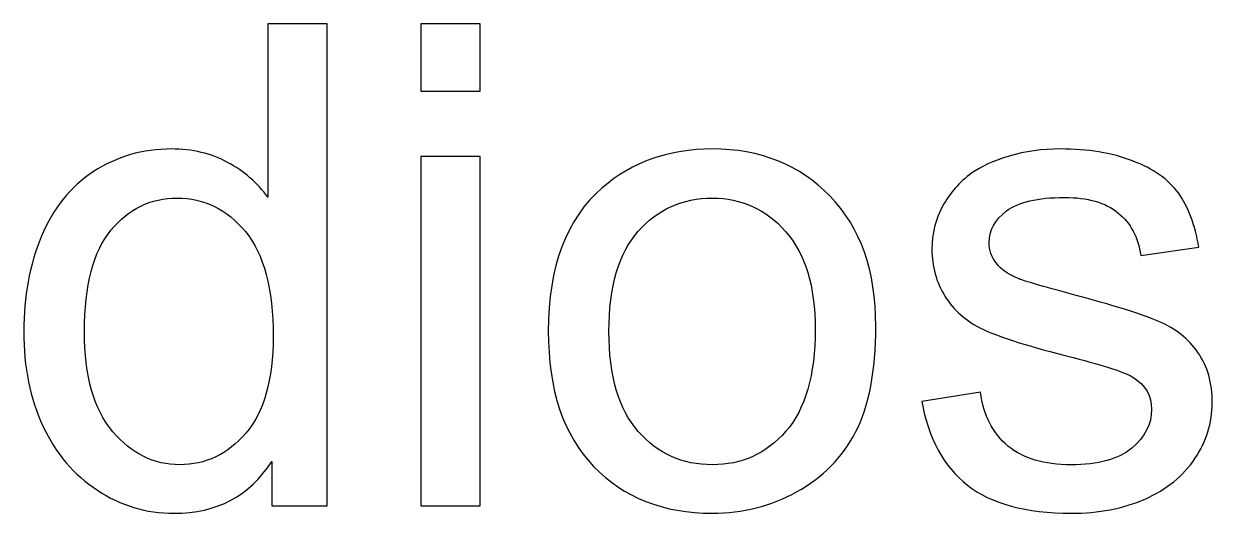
# Model space of a CAD drawing. Header units: millimetres. Extents: x -494 to 494, y -418 to 418.
# Drawn here: x -422.31 to -399.92, y -371.13 to -361.9 of the extents above; entities that cross this region are included whole.
import ezdxf

# ---------------------------------------------------------------- set-up
doc = ezdxf.new("R2010")
doc.units = ezdxf.units.MM
doc.header["$MEASUREMENT"] = 0

msp = doc.modelspace()

# ---------------------------------------------------------------- linework, layer by layer
at = {"color": 250}
for points, knots in [([(-417.6411, -370.9889), (-417.6411, -370.9889), (-417.6411, -370.1528), (-417.6411, -370.1528), (-417.6411, -370.1528), (-418.0581, -370.8026), (-418.6719, -371.1286), (-419.4826, -371.1286), (-419.4826, -371.1286), (-420.0075, -371.1286), (-420.4901, -370.9847), (-420.9283, -370.6947), (-420.9283, -370.6947), (-421.3685, -370.4068), (-421.7093, -370.0025), (-421.9527, -369.4861), (-421.9527, -369.4861), (-422.194, -368.9675), (-422.3147, -368.3727), (-422.3147, -367.6996), (-422.3147, -367.6996), (-422.3147, -367.0434), (-422.2046, -366.4486), (-421.9866, -365.9131), (-421.9866, -365.9131), (-421.7665, -365.3797), (-421.4384, -364.9691), (-421.0002, -364.6855), (-421.0002, -364.6855), (-420.5642, -364.3997), (-420.0731, -364.2579), (-419.5334, -364.2579), (-419.5334, -364.2579), (-419.1355, -364.2579), (-418.782, -364.3426), (-418.4729, -364.5098), (-418.4729, -364.5098), (-418.1639, -364.677), (-417.912, -364.8971), (-417.7173, -365.1659), (-417.7173, -365.1659), (-417.7173, -365.1659), (-417.7173, -361.8957), (-417.7173, -361.8957), (-417.7173, -361.8957), (-417.7173, -361.8957), (-416.5997, -361.8957), (-416.5997, -361.8957), (-416.5997, -361.8957), (-416.5997, -361.8957), (-416.5997, -370.9889), (-416.5997, -370.9889), (-416.5997, -370.9889), (-416.5997, -370.9889), (-417.6411, -370.9889), (-417.6411, -370.9889)], [0, 0, 0, 0, 0.0666667, 0.0666667, 0.0666667, 0.0666667, 0.1333333, 0.1333333, 0.1333333, 0.1333333, 0.2, 0.2, 0.2, 0.2, 0.2666667, 0.2666667, 0.2666667, 0.2666667, 0.3333333, 0.3333333, 0.3333333, 0.3333333, 0.4, 0.4, 0.4, 0.4, 0.4666667, 0.4666667, 0.4666667, 0.4666667, 0.5333333, 0.5333333, 0.5333333, 0.5333333, 0.6, 0.6, 0.6, 0.6, 0.6666667, 0.6666667, 0.6666667, 0.6666667, 0.7333333, 0.7333333, 0.7333333, 0.7333333, 0.8, 0.8, 0.8, 0.8, 0.8666667, 0.8666667, 0.8666667, 0.8666667, 1, 1, 1, 1]), ([(-414.8323, -363.1657), (-414.8323, -363.1657), (-414.8323, -361.8957), (-414.8323, -361.8957), (-414.8323, -361.8957), (-414.8323, -361.8957), (-413.7147, -361.8957), (-413.7147, -361.8957), (-413.7147, -361.8957), (-413.7147, -361.8957), (-413.7147, -363.1657), (-413.7147, -363.1657), (-413.7147, -363.1657), (-413.7147, -363.1657), (-414.8323, -363.1657), (-414.8323, -363.1657)], [0, 0, 0, 0, 0.2, 0.2, 0.2, 0.2, 0.4, 0.4, 0.4, 0.4, 0.6, 0.6, 0.6, 0.6, 1, 1, 1, 1]), ([(-412.4299, -367.6932), (-412.4299, -366.4762), (-412.0912, -365.5745), (-411.4118, -364.9881), (-411.4118, -364.9881), (-410.8466, -364.5013), (-410.1545, -364.2579), (-409.3396, -364.2579), (-409.3396, -364.2579), (-408.4357, -364.2579), (-407.6949, -364.5542), (-407.1192, -365.1469), (-407.1192, -365.1469), (-406.5456, -365.7374), (-406.2577, -366.5566), (-406.2577, -367.6001), (-406.2577, -367.6001), (-406.2577, -368.4468), (-406.3847, -369.1114), (-406.6387, -369.5961), (-406.6387, -369.5961), (-406.8927, -370.0808), (-407.2631, -370.4576), (-407.7499, -370.7264), (-407.7499, -370.7264), (-408.2347, -370.9953), (-408.7659, -371.1286), (-409.3396, -371.1286), (-409.3396, -371.1286), (-410.2624, -371.1286), (-411.0075, -370.8344), (-411.5769, -370.2438), (-411.5769, -370.2438), (-412.1463, -369.6533), (-412.4299, -368.8024), (-412.4299, -367.6932)], [0, 0, 0, 0, 0.1, 0.1, 0.1, 0.1, 0.2, 0.2, 0.2, 0.2, 0.3, 0.3, 0.3, 0.3, 0.4, 0.4, 0.4, 0.4, 0.5, 0.5, 0.5, 0.5, 0.6, 0.6, 0.6, 0.6, 0.7, 0.7, 0.7, 0.7, 0.8, 0.8, 0.8, 0.8, 1, 1, 1, 1]), ([(-405.392, -369.0204), (-405.392, -369.0204), (-404.2871, -368.8426), (-404.2871, -368.8426), (-404.2871, -368.8426), (-404.2257, -369.285), (-404.0521, -369.6236), (-403.7685, -369.8607), (-403.7685, -369.8607), (-403.4849, -370.0957), (-403.0869, -370.2142), (-402.5789, -370.2142), (-402.5789, -370.2142), (-402.0646, -370.2142), (-401.6836, -370.1105), (-401.4338, -369.9009), (-401.4338, -369.9009), (-401.1862, -369.6935), (-401.0613, -369.448), (-401.0613, -369.1664), (-401.0613, -369.1664), (-401.0613, -368.9146), (-401.1735, -368.7156), (-401.3957, -368.5717), (-401.3957, -368.5717), (-401.5524, -368.4722), (-401.9334, -368.3473), (-402.5387, -368.1928), (-402.5387, -368.1928), (-403.3558, -367.9875), (-403.9209, -367.8097), (-404.2384, -367.6594), (-404.2384, -367.6594), (-404.5538, -367.507), (-404.793, -367.2995), (-404.956, -367.0328), (-404.956, -367.0328), (-405.1189, -366.7683), (-405.2015, -366.474), (-405.2015, -366.1523), (-405.2015, -366.1523), (-405.2015, -365.8581), (-405.1338, -365.5872), (-405.0004, -365.3374), (-405.0004, -365.3374), (-404.8649, -365.0876), (-404.6829, -364.8802), (-404.4522, -364.7151), (-404.4522, -364.7151), (-404.2786, -364.5881), (-404.0416, -364.4801), (-403.7431, -364.3912), (-403.7431, -364.3912), (-403.4425, -364.3023), (-403.1229, -364.2579), (-402.78, -364.2579), (-402.78, -364.2579), (-402.2636, -364.2579), (-401.8106, -364.332), (-401.4211, -364.4823), (-401.4211, -364.4823), (-401.0295, -364.6304), (-400.7417, -364.8336), (-400.5554, -365.0876), (-400.5554, -365.0876), (-400.3713, -365.3437), (-400.2421, -365.6845), (-400.1723, -366.1121), (-400.1723, -366.1121), (-400.1723, -366.1121), (-401.2645, -366.2645), (-401.2645, -366.2645), (-401.2645, -366.2645), (-401.3132, -365.9216), (-401.4571, -365.6528), (-401.6942, -365.4602), (-401.6942, -365.4602), (-401.9312, -365.2675), (-402.2657, -365.1723), (-402.6996, -365.1723), (-402.6996, -365.1723), (-403.2097, -365.1723), (-403.5759, -365.257), (-403.7939, -365.4263), (-403.7939, -365.4263), (-404.0119, -365.5956), (-404.122, -365.7946), (-404.122, -366.0211), (-404.122, -366.0211), (-404.122, -366.165), (-404.0775, -366.2962), (-403.9865, -366.4127), (-403.9865, -366.4127), (-403.8955, -366.5312), (-403.7537, -366.6307), (-403.559, -366.709), (-403.559, -366.709), (-403.4468, -366.7513), (-403.1208, -366.8466), (-402.5747, -366.9947), (-402.5747, -366.9947), (-401.7873, -367.2043), (-401.237, -367.3779), (-400.9237, -367.5112), (-400.9237, -367.5112), (-400.6104, -367.6446), (-400.3649, -367.8414), (-400.1871, -368.0954), (-400.1871, -368.0954), (-400.0072, -368.3515), (-399.9183, -368.669), (-399.9183, -369.05), (-399.9183, -369.05), (-399.9183, -369.4204), (-400.0262, -369.7697), (-400.2443, -370.0978), (-400.2443, -370.0978), (-400.4623, -370.4259), (-400.7755, -370.6799), (-401.1841, -370.8598), (-401.1841, -370.8598), (-401.5947, -371.0397), (-402.0582, -371.1286), (-402.5747, -371.1286), (-402.5747, -371.1286), (-403.4298, -371.1286), (-404.0839, -370.9508), (-404.5326, -370.5973), (-404.5326, -370.5973), (-404.9814, -370.2417), (-405.2671, -369.7168), (-405.392, -369.0204)], [0, 0, 0, 0, 0.0294118, 0.0294118, 0.0294118, 0.0294118, 0.0588235, 0.0588235, 0.0588235, 0.0588235, 0.0882353, 0.0882353, 0.0882353, 0.0882353, 0.1176471, 0.1176471, 0.1176471, 0.1176471, 0.1470588, 0.1470588, 0.1470588, 0.1470588, 0.1764706, 0.1764706, 0.1764706, 0.1764706, 0.2058824, 0.2058824, 0.2058824, 0.2058824, 0.2352941, 0.2352941, 0.2352941, 0.2352941, 0.2647059, 0.2647059, 0.2647059, 0.2647059, 0.2941176, 0.2941176, 0.2941176, 0.2941176, 0.3235294, 0.3235294, 0.3235294, 0.3235294, 0.3529412, 0.3529412, 0.3529412, 0.3529412, 0.3823529, 0.3823529, 0.3823529, 0.3823529, 0.4117647, 0.4117647, 0.4117647, 0.4117647, 0.4411765, 0.4411765, 0.4411765, 0.4411765, 0.4705882, 0.4705882, 0.4705882, 0.4705882, 0.5, 0.5, 0.5, 0.5, 0.5294118, 0.5294118, 0.5294118, 0.5294118, 0.5588235, 0.5588235, 0.5588235, 0.5588235, 0.5882353, 0.5882353, 0.5882353, 0.5882353, 0.6176471, 0.6176471, 0.6176471, 0.6176471, 0.6470588, 0.6470588, 0.6470588, 0.6470588, 0.6764706, 0.6764706, 0.6764706, 0.6764706, 0.7058824, 0.7058824, 0.7058824, 0.7058824, 0.7352941, 0.7352941, 0.7352941, 0.7352941, 0.7647059, 0.7647059, 0.7647059, 0.7647059, 0.7941176, 0.7941176, 0.7941176, 0.7941176, 0.8235294, 0.8235294, 0.8235294, 0.8235294, 0.8529412, 0.8529412, 0.8529412, 0.8529412, 0.8823529, 0.8823529, 0.8823529, 0.8823529, 0.9117647, 0.9117647, 0.9117647, 0.9117647, 0.9411765, 0.9411765, 0.9411765, 0.9411765, 1, 1, 1, 1]), ([(-414.8323, -370.9889), (-414.8323, -370.9889), (-414.8323, -364.3976), (-414.8323, -364.3976), (-414.8323, -364.3976), (-414.8323, -364.3976), (-413.7147, -364.3976), (-413.7147, -364.3976), (-413.7147, -364.3976), (-413.7147, -364.3976), (-413.7147, -370.9889), (-413.7147, -370.9889), (-413.7147, -370.9889), (-413.7147, -370.9889), (-414.8323, -370.9889), (-414.8323, -370.9889)], [0, 0, 0, 0, 0.2, 0.2, 0.2, 0.2, 0.4, 0.4, 0.4, 0.4, 0.6, 0.6, 0.6, 0.6, 1, 1, 1, 1]), ([(-421.1717, -367.7017), (-421.1717, -368.5441), (-420.9939, -369.1728), (-420.6362, -369.5898), (-420.6362, -369.5898), (-420.2806, -370.0068), (-419.8594, -370.2142), (-419.3746, -370.2142), (-419.3746, -370.2142), (-418.8857, -370.2142), (-418.4708, -370.0152), (-418.1279, -369.6173), (-418.1279, -369.6173), (-417.7871, -369.2194), (-417.6157, -368.6119), (-417.6157, -367.7948), (-417.6157, -367.7948), (-417.6157, -366.8974), (-417.7893, -366.237), (-418.1385, -365.8158), (-418.1385, -365.8158), (-418.4856, -365.3945), (-418.9153, -365.185), (-419.4254, -365.185), (-419.4254, -365.185), (-419.9229, -365.185), (-420.3377, -365.3861), (-420.6722, -365.7904), (-420.6722, -365.7904), (-421.0045, -366.1946), (-421.1717, -366.8318), (-421.1717, -367.7017)], [0, 0, 0, 0, 0.1111111, 0.1111111, 0.1111111, 0.1111111, 0.2222222, 0.2222222, 0.2222222, 0.2222222, 0.3333333, 0.3333333, 0.3333333, 0.3333333, 0.4444444, 0.4444444, 0.4444444, 0.4444444, 0.5555556, 0.5555556, 0.5555556, 0.5555556, 0.6666667, 0.6666667, 0.6666667, 0.6666667, 0.7777778, 0.7777778, 0.7777778, 0.7777778, 1, 1, 1, 1]), ([(-411.2869, -367.6954), (-411.2869, -368.5378), (-411.1027, -369.1686), (-410.7344, -369.5855), (-410.7344, -369.5855), (-410.364, -370.0046), (-409.9005, -370.2142), (-409.3396, -370.2142), (-409.3396, -370.2142), (-408.785, -370.2142), (-408.3236, -370.0046), (-407.9531, -369.5834), (-407.9531, -369.5834), (-407.5848, -369.1622), (-407.4007, -368.5209), (-407.4007, -367.6594), (-407.4007, -367.6594), (-407.4007, -366.8466), (-407.587, -366.2306), (-407.9574, -365.8136), (-407.9574, -365.8136), (-408.3278, -365.3945), (-408.7892, -365.185), (-409.3396, -365.185), (-409.3396, -365.185), (-409.9005, -365.185), (-410.364, -365.3924), (-410.7344, -365.8094), (-410.7344, -365.8094), (-411.1027, -366.2264), (-411.2869, -366.855), (-411.2869, -367.6954)], [0, 0, 0, 0, 0.1111111, 0.1111111, 0.1111111, 0.1111111, 0.2222222, 0.2222222, 0.2222222, 0.2222222, 0.3333333, 0.3333333, 0.3333333, 0.3333333, 0.4444444, 0.4444444, 0.4444444, 0.4444444, 0.5555556, 0.5555556, 0.5555556, 0.5555556, 0.6666667, 0.6666667, 0.6666667, 0.6666667, 0.7777778, 0.7777778, 0.7777778, 0.7777778, 1, 1, 1, 1])]:
    msp.add_open_spline(points, degree=3, knots=knots, dxfattribs=at)
at = {"lineweight": 9}
for points, knots in [([(-417.6411, -370.9889), (-417.6411, -370.9889), (-417.6411, -370.1528), (-417.6411, -370.1528), (-417.6411, -370.1528), (-418.0581, -370.8026), (-418.6719, -371.1286), (-419.4826, -371.1286), (-419.4826, -371.1286), (-420.0075, -371.1286), (-420.4901, -370.9847), (-420.9283, -370.6947), (-420.9283, -370.6947), (-421.3685, -370.4068), (-421.7093, -370.0025), (-421.9527, -369.4861), (-421.9527, -369.4861), (-422.194, -368.9675), (-422.3147, -368.3727), (-422.3147, -367.6996), (-422.3147, -367.6996), (-422.3147, -367.0434), (-422.2046, -366.4486), (-421.9866, -365.9131), (-421.9866, -365.9131), (-421.7665, -365.3797), (-421.4384, -364.9691), (-421.0002, -364.6855), (-421.0002, -364.6855), (-420.5642, -364.3997), (-420.0731, -364.2579), (-419.5334, -364.2579), (-419.5334, -364.2579), (-419.1355, -364.2579), (-418.782, -364.3426), (-418.4729, -364.5098), (-418.4729, -364.5098), (-418.1639, -364.677), (-417.912, -364.8971), (-417.7173, -365.1659), (-417.7173, -365.1659), (-417.7173, -365.1659), (-417.7173, -361.8957), (-417.7173, -361.8957), (-417.7173, -361.8957), (-417.7173, -361.8957), (-416.5997, -361.8957), (-416.5997, -361.8957), (-416.5997, -361.8957), (-416.5997, -361.8957), (-416.5997, -370.9889), (-416.5997, -370.9889), (-416.5997, -370.9889), (-416.5997, -370.9889), (-417.6411, -370.9889), (-417.6411, -370.9889)], [0, 0, 0, 0, 0.0666667, 0.0666667, 0.0666667, 0.0666667, 0.1333333, 0.1333333, 0.1333333, 0.1333333, 0.2, 0.2, 0.2, 0.2, 0.2666667, 0.2666667, 0.2666667, 0.2666667, 0.3333333, 0.3333333, 0.3333333, 0.3333333, 0.4, 0.4, 0.4, 0.4, 0.4666667, 0.4666667, 0.4666667, 0.4666667, 0.5333333, 0.5333333, 0.5333333, 0.5333333, 0.6, 0.6, 0.6, 0.6, 0.6666667, 0.6666667, 0.6666667, 0.6666667, 0.7333333, 0.7333333, 0.7333333, 0.7333333, 0.8, 0.8, 0.8, 0.8, 0.8666667, 0.8666667, 0.8666667, 0.8666667, 1, 1, 1, 1]), ([(-414.8323, -363.1657), (-414.8323, -363.1657), (-414.8323, -361.8957), (-414.8323, -361.8957), (-414.8323, -361.8957), (-414.8323, -361.8957), (-413.7147, -361.8957), (-413.7147, -361.8957), (-413.7147, -361.8957), (-413.7147, -361.8957), (-413.7147, -363.1657), (-413.7147, -363.1657), (-413.7147, -363.1657), (-413.7147, -363.1657), (-414.8323, -363.1657), (-414.8323, -363.1657)], [0, 0, 0, 0, 0.2, 0.2, 0.2, 0.2, 0.4, 0.4, 0.4, 0.4, 0.6, 0.6, 0.6, 0.6, 1, 1, 1, 1]), ([(-412.4299, -367.6932), (-412.4299, -366.4762), (-412.0912, -365.5745), (-411.4118, -364.9881), (-411.4118, -364.9881), (-410.8466, -364.5013), (-410.1545, -364.2579), (-409.3396, -364.2579), (-409.3396, -364.2579), (-408.4357, -364.2579), (-407.6949, -364.5542), (-407.1192, -365.1469), (-407.1192, -365.1469), (-406.5456, -365.7374), (-406.2577, -366.5566), (-406.2577, -367.6001), (-406.2577, -367.6001), (-406.2577, -368.4468), (-406.3847, -369.1114), (-406.6387, -369.5961), (-406.6387, -369.5961), (-406.8927, -370.0808), (-407.2631, -370.4576), (-407.7499, -370.7264), (-407.7499, -370.7264), (-408.2347, -370.9953), (-408.7659, -371.1286), (-409.3396, -371.1286), (-409.3396, -371.1286), (-410.2624, -371.1286), (-411.0075, -370.8344), (-411.5769, -370.2438), (-411.5769, -370.2438), (-412.1463, -369.6533), (-412.4299, -368.8024), (-412.4299, -367.6932)], [0, 0, 0, 0, 0.1, 0.1, 0.1, 0.1, 0.2, 0.2, 0.2, 0.2, 0.3, 0.3, 0.3, 0.3, 0.4, 0.4, 0.4, 0.4, 0.5, 0.5, 0.5, 0.5, 0.6, 0.6, 0.6, 0.6, 0.7, 0.7, 0.7, 0.7, 0.8, 0.8, 0.8, 0.8, 1, 1, 1, 1]), ([(-405.392, -369.0204), (-405.392, -369.0204), (-404.2871, -368.8426), (-404.2871, -368.8426), (-404.2871, -368.8426), (-404.2257, -369.285), (-404.0521, -369.6236), (-403.7685, -369.8607), (-403.7685, -369.8607), (-403.4849, -370.0957), (-403.0869, -370.2142), (-402.5789, -370.2142), (-402.5789, -370.2142), (-402.0646, -370.2142), (-401.6836, -370.1105), (-401.4338, -369.9009), (-401.4338, -369.9009), (-401.1862, -369.6935), (-401.0613, -369.448), (-401.0613, -369.1664), (-401.0613, -369.1664), (-401.0613, -368.9146), (-401.1735, -368.7156), (-401.3957, -368.5717), (-401.3957, -368.5717), (-401.5524, -368.4722), (-401.9334, -368.3473), (-402.5387, -368.1928), (-402.5387, -368.1928), (-403.3558, -367.9875), (-403.9209, -367.8097), (-404.2384, -367.6594), (-404.2384, -367.6594), (-404.5538, -367.507), (-404.793, -367.2995), (-404.956, -367.0328), (-404.956, -367.0328), (-405.1189, -366.7683), (-405.2015, -366.474), (-405.2015, -366.1523), (-405.2015, -366.1523), (-405.2015, -365.8581), (-405.1338, -365.5872), (-405.0004, -365.3374), (-405.0004, -365.3374), (-404.8649, -365.0876), (-404.6829, -364.8802), (-404.4522, -364.7151), (-404.4522, -364.7151), (-404.2786, -364.5881), (-404.0416, -364.4801), (-403.7431, -364.3912), (-403.7431, -364.3912), (-403.4425, -364.3023), (-403.1229, -364.2579), (-402.78, -364.2579), (-402.78, -364.2579), (-402.2636, -364.2579), (-401.8106, -364.332), (-401.4211, -364.4823), (-401.4211, -364.4823), (-401.0295, -364.6304), (-400.7417, -364.8336), (-400.5554, -365.0876), (-400.5554, -365.0876), (-400.3713, -365.3437), (-400.2421, -365.6845), (-400.1723, -366.1121), (-400.1723, -366.1121), (-400.1723, -366.1121), (-401.2645, -366.2645), (-401.2645, -366.2645), (-401.2645, -366.2645), (-401.3132, -365.9216), (-401.4571, -365.6528), (-401.6942, -365.4602), (-401.6942, -365.4602), (-401.9312, -365.2675), (-402.2657, -365.1723), (-402.6996, -365.1723), (-402.6996, -365.1723), (-403.2097, -365.1723), (-403.5759, -365.257), (-403.7939, -365.4263), (-403.7939, -365.4263), (-404.0119, -365.5956), (-404.122, -365.7946), (-404.122, -366.0211), (-404.122, -366.0211), (-404.122, -366.165), (-404.0775, -366.2962), (-403.9865, -366.4127), (-403.9865, -366.4127), (-403.8955, -366.5312), (-403.7537, -366.6307), (-403.559, -366.709), (-403.559, -366.709), (-403.4468, -366.7513), (-403.1208, -366.8466), (-402.5747, -366.9947), (-402.5747, -366.9947), (-401.7873, -367.2043), (-401.237, -367.3779), (-400.9237, -367.5112), (-400.9237, -367.5112), (-400.6104, -367.6446), (-400.3649, -367.8414), (-400.1871, -368.0954), (-400.1871, -368.0954), (-400.0072, -368.3515), (-399.9183, -368.669), (-399.9183, -369.05), (-399.9183, -369.05), (-399.9183, -369.4204), (-400.0262, -369.7697), (-400.2443, -370.0978), (-400.2443, -370.0978), (-400.4623, -370.4259), (-400.7755, -370.6799), (-401.1841, -370.8598), (-401.1841, -370.8598), (-401.5947, -371.0397), (-402.0582, -371.1286), (-402.5747, -371.1286), (-402.5747, -371.1286), (-403.4298, -371.1286), (-404.0839, -370.9508), (-404.5326, -370.5973), (-404.5326, -370.5973), (-404.9814, -370.2417), (-405.2671, -369.7168), (-405.392, -369.0204)], [0, 0, 0, 0, 0.0294118, 0.0294118, 0.0294118, 0.0294118, 0.0588235, 0.0588235, 0.0588235, 0.0588235, 0.0882353, 0.0882353, 0.0882353, 0.0882353, 0.1176471, 0.1176471, 0.1176471, 0.1176471, 0.1470588, 0.1470588, 0.1470588, 0.1470588, 0.1764706, 0.1764706, 0.1764706, 0.1764706, 0.2058824, 0.2058824, 0.2058824, 0.2058824, 0.2352941, 0.2352941, 0.2352941, 0.2352941, 0.2647059, 0.2647059, 0.2647059, 0.2647059, 0.2941176, 0.2941176, 0.2941176, 0.2941176, 0.3235294, 0.3235294, 0.3235294, 0.3235294, 0.3529412, 0.3529412, 0.3529412, 0.3529412, 0.3823529, 0.3823529, 0.3823529, 0.3823529, 0.4117647, 0.4117647, 0.4117647, 0.4117647, 0.4411765, 0.4411765, 0.4411765, 0.4411765, 0.4705882, 0.4705882, 0.4705882, 0.4705882, 0.5, 0.5, 0.5, 0.5, 0.5294118, 0.5294118, 0.5294118, 0.5294118, 0.5588235, 0.5588235, 0.5588235, 0.5588235, 0.5882353, 0.5882353, 0.5882353, 0.5882353, 0.6176471, 0.6176471, 0.6176471, 0.6176471, 0.6470588, 0.6470588, 0.6470588, 0.6470588, 0.6764706, 0.6764706, 0.6764706, 0.6764706, 0.7058824, 0.7058824, 0.7058824, 0.7058824, 0.7352941, 0.7352941, 0.7352941, 0.7352941, 0.7647059, 0.7647059, 0.7647059, 0.7647059, 0.7941176, 0.7941176, 0.7941176, 0.7941176, 0.8235294, 0.8235294, 0.8235294, 0.8235294, 0.8529412, 0.8529412, 0.8529412, 0.8529412, 0.8823529, 0.8823529, 0.8823529, 0.8823529, 0.9117647, 0.9117647, 0.9117647, 0.9117647, 0.9411765, 0.9411765, 0.9411765, 0.9411765, 1, 1, 1, 1]), ([(-414.8323, -370.9889), (-414.8323, -370.9889), (-414.8323, -364.3976), (-414.8323, -364.3976), (-414.8323, -364.3976), (-414.8323, -364.3976), (-413.7147, -364.3976), (-413.7147, -364.3976), (-413.7147, -364.3976), (-413.7147, -364.3976), (-413.7147, -370.9889), (-413.7147, -370.9889), (-413.7147, -370.9889), (-413.7147, -370.9889), (-414.8323, -370.9889), (-414.8323, -370.9889)], [0, 0, 0, 0, 0.2, 0.2, 0.2, 0.2, 0.4, 0.4, 0.4, 0.4, 0.6, 0.6, 0.6, 0.6, 1, 1, 1, 1]), ([(-421.1717, -367.7017), (-421.1717, -368.5441), (-420.9939, -369.1728), (-420.6362, -369.5898), (-420.6362, -369.5898), (-420.2806, -370.0068), (-419.8594, -370.2142), (-419.3746, -370.2142), (-419.3746, -370.2142), (-418.8857, -370.2142), (-418.4708, -370.0152), (-418.1279, -369.6173), (-418.1279, -369.6173), (-417.7871, -369.2194), (-417.6157, -368.6119), (-417.6157, -367.7948), (-417.6157, -367.7948), (-417.6157, -366.8974), (-417.7893, -366.237), (-418.1385, -365.8158), (-418.1385, -365.8158), (-418.4856, -365.3945), (-418.9153, -365.185), (-419.4254, -365.185), (-419.4254, -365.185), (-419.9229, -365.185), (-420.3377, -365.3861), (-420.6722, -365.7904), (-420.6722, -365.7904), (-421.0045, -366.1946), (-421.1717, -366.8318), (-421.1717, -367.7017)], [0, 0, 0, 0, 0.1111111, 0.1111111, 0.1111111, 0.1111111, 0.2222222, 0.2222222, 0.2222222, 0.2222222, 0.3333333, 0.3333333, 0.3333333, 0.3333333, 0.4444444, 0.4444444, 0.4444444, 0.4444444, 0.5555556, 0.5555556, 0.5555556, 0.5555556, 0.6666667, 0.6666667, 0.6666667, 0.6666667, 0.7777778, 0.7777778, 0.7777778, 0.7777778, 1, 1, 1, 1]), ([(-411.2869, -367.6954), (-411.2869, -368.5378), (-411.1027, -369.1686), (-410.7344, -369.5855), (-410.7344, -369.5855), (-410.364, -370.0046), (-409.9005, -370.2142), (-409.3396, -370.2142), (-409.3396, -370.2142), (-408.785, -370.2142), (-408.3236, -370.0046), (-407.9531, -369.5834), (-407.9531, -369.5834), (-407.5848, -369.1622), (-407.4007, -368.5209), (-407.4007, -367.6594), (-407.4007, -367.6594), (-407.4007, -366.8466), (-407.587, -366.2306), (-407.9574, -365.8136), (-407.9574, -365.8136), (-408.3278, -365.3945), (-408.7892, -365.185), (-409.3396, -365.185), (-409.3396, -365.185), (-409.9005, -365.185), (-410.364, -365.3924), (-410.7344, -365.8094), (-410.7344, -365.8094), (-411.1027, -366.2264), (-411.2869, -366.855), (-411.2869, -367.6954)], [0, 0, 0, 0, 0.1111111, 0.1111111, 0.1111111, 0.1111111, 0.2222222, 0.2222222, 0.2222222, 0.2222222, 0.3333333, 0.3333333, 0.3333333, 0.3333333, 0.4444444, 0.4444444, 0.4444444, 0.4444444, 0.5555556, 0.5555556, 0.5555556, 0.5555556, 0.6666667, 0.6666667, 0.6666667, 0.6666667, 0.7777778, 0.7777778, 0.7777778, 0.7777778, 1, 1, 1, 1])]:
    msp.add_open_spline(points, degree=3, knots=knots, dxfattribs=at)

doc.saveas('drawing.dxf')
